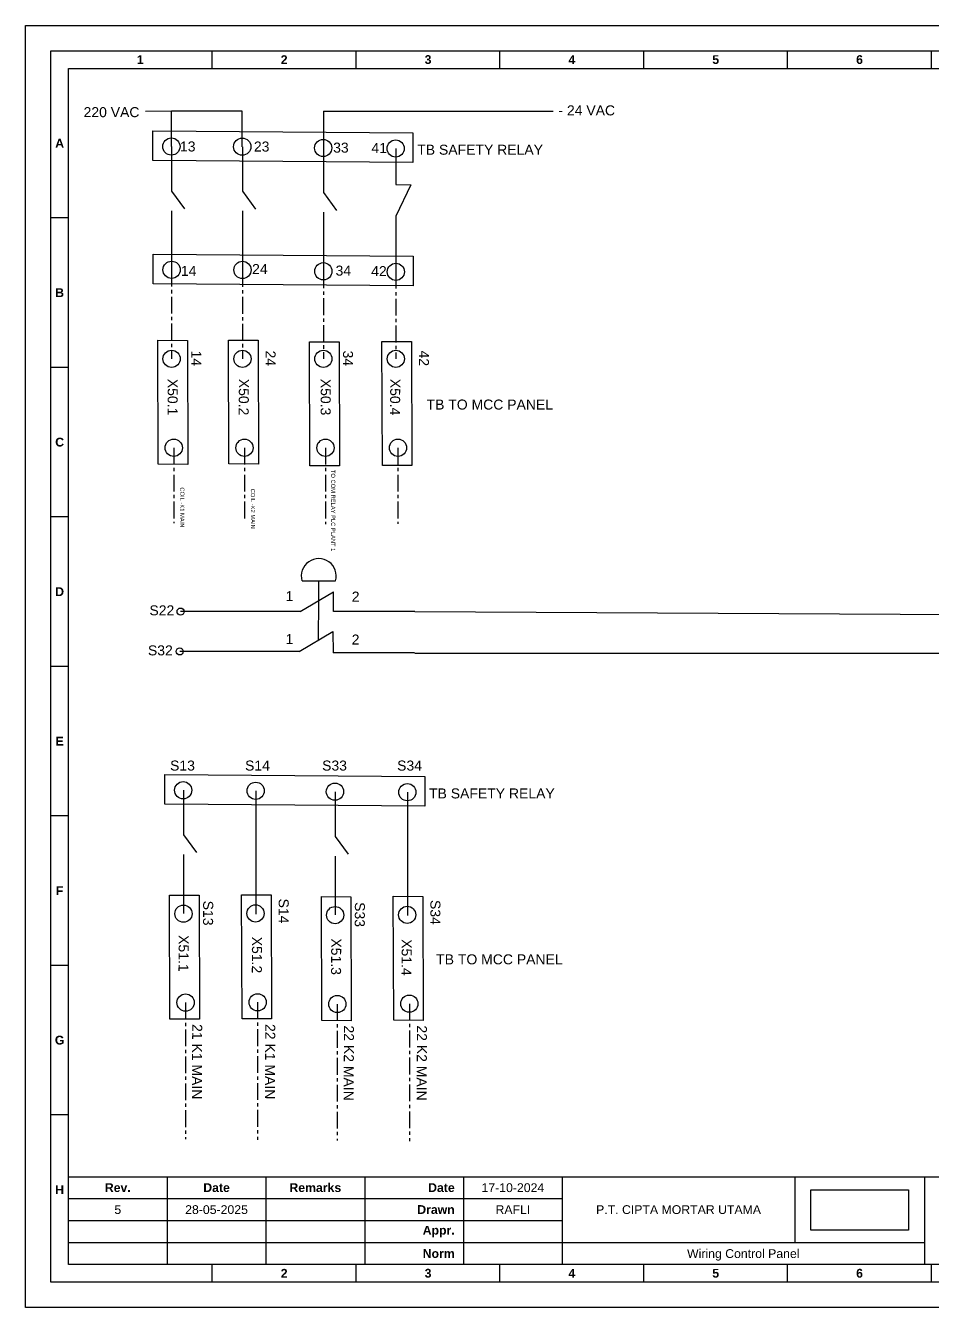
# Model space of a CAD drawing. Header units: millimetres. Extents: x 1834 to 2105, y 2481 to 3094.
# Drawn here: x 1834.9 to 1969.7, y 2481.1 to 2671.6 of the extents above; entities that cross this region are included whole.
import ezdxf
from ezdxf.enums import TextEntityAlignment as Align

# ---------------------------------------------------------------- set-up
doc = ezdxf.new("R2010")
doc.units = ezdxf.units.MM
doc.linetypes.add('CENTERX2', pattern=[4, 2.5, -0.5, 0.5, -0.5])
doc.styles.add('Bold', font='ariblk.ttf', dxfattribs={"height": 25.4})
doc.styles.get("Standard").update_dxf_attribs({"font": 'arial.ttf'})
picture_1 = doc.add_image_def('image1.png', size_in_pixel=(2048, 847))

# ---------------------------------------------------------------- blocks, each defined once
blk = doc.blocks.new('KOP MU PROJECT')
at = {"color": 6, "ltscale": 50}
for p, q in [((27.74, 184.05), (27.74, 186.66)), ((49.13, 184.05), (49.13, 186.66)), ((70.51, 184.05), (70.51, 186.66)), ((91.89, 184.05), (91.89, 186.66)), ((113.27, 184.05), (113.27, 186.66)), ((134.66, 184.05), (134.66, 186.66)), ((6.36, 161.84), (3.75, 161.84)), ((6.36, 139.63), (3.75, 139.63)), ((6.36, 117.42), (3.75, 117.42)), ((6.36, 95.22), (3.75, 95.22)), ((6.36, 73.01), (3.75, 73.01)), ((6.36, 50.8), (3.75, 50.8)), ((6.36, 28.59), (3.75, 28.59)), ((27.74, 3.75), (27.74, 6.36)), ((49.13, 3.75), (49.13, 6.36)), ((70.51, 3.75), (70.51, 6.36)), ((91.89, 3.75), (91.89, 6.36)), ((113.27, 3.75), (113.27, 6.36)), ((134.66, 3.75), (134.66, 6.36))]:
    blk.add_line(p, q, dxfattribs=at)
at = {"ltscale": 50}
for p, q in [((6.36, 19.41), (262.98, 19.41)), ((21.04, 19.41), (21.04, 6.36)), ((35.72, 19.41), (35.72, 6.36)), ((50.41, 19.41), (50.41, 6.36)), ((65.09, 19.41), (65.09, 6.36)), ((79.77, 19.41), (79.77, 6.36)), ((114.35, 19.41), (114.35, 9.62)), ((133.6, 19.41), (133.6, 6.36)), ((6.36, 16.15), (79.77, 16.15)), ((6.36, 12.89), (79.77, 12.89)), ((6.36, 9.62), (133.6, 9.62))]:
    blk.add_line(p, q, dxfattribs=at)
at = {"color": 1, "ltscale": 50}
blk.add_lwpolyline([(269.34, 0), (0, 0), (0, 190.41), (269.34, 190.41)], close=True, dxfattribs=at)
at = {"color": 6, "ltscale": 50}
for points in [[(265.59, 3.75), (3.75, 3.75), (3.75, 186.66), (265.59, 186.66)], [(262.98, 6.36), (6.36, 6.36), (6.36, 184.05), (262.98, 184.05)]]:
    blk.add_lwpolyline(points, close=True, dxfattribs=at)
at = {"ltscale": 50, "char_height": 1.305, "attachment_point": 4}
for s, width, heights, insert in [('\\pxqc;{\\fArial|b1|i0|c0|p34;1}', 21.3825, [2.51], (6.36, 185.36)), ('\\pxqc;{\\fArial|b1|i0|c0|p34;2}', 21.3825, [2.51], (27.74, 185.36)), ('\\pxqc;{\\fArial|b1|i0|c0|p34;3}', 21.3825, [2.51], (49.13, 185.36)), ('\\pxqc;{\\fArial|b1|i0|c0|p34;4}', 21.3825, [2.51], (70.51, 185.36)), ('\\pxqc;{\\fArial|b1|i0|c0|p34;5}', 21.3825, [2.51], (91.89, 185.36)), ('\\pxqc;{\\fArial|b1|i0|c0|p34;6}', 21.3825, [2.51], (113.27, 185.36)), ('\\pxqc;{\\fArial|b1|i0|c0|p34;A}', 2.61, [2.51], (3.75, 172.95)), ('\\pxqc;{\\fArial|b1|i0|c0|p34;B}', 2.61, [2.51], (3.75, 150.74)), ('\\pxqc;{\\fArial|b1|i0|c0|p34;C}', 2.61, [2.51], (3.75, 128.53)), ('\\pxqc;{\\fArial|b1|i0|c0|p34;D}', 2.61, [2.51], (3.75, 106.32)), ('\\pxqc;{\\fArial|b1|i0|c0|p34;E}', 2.61, [2.51], (3.75, 84.11)), ('\\pxqc;{\\fArial|b1|i0|c0|p34;F}', 2.61, [2.51], (3.75, 61.9)), ('\\pxqc;{\\fArial|b1|i0|c0|p34;G}', 2.61, [2.51], (3.75, 39.69)), ('\\pxqc;{\\fArial|b1|i0|c0|p34;H}', 2.61, [2.51], (3.75, 17.47)), ('\\pxqc;{\\fArial|b1|i0|c0|p34;Rev.}', 14.6811, [2.88], (6.36, 17.78)), ('\\pxqc;{\\fArial|b1|i0|c0|p34;Date}', 14.6811, [2.88], (21.04, 17.78)), ('\\pxqc;{\\fArial|b1|i0|c0|p34;Remarks}', 14.6811, [2.88], (35.72, 17.78)), ('\\pxqr;{\\fArial|b1|i0|c0|p34;Date}', 13.3761, [2.88], (50.41, 17.78)), ('\\pxqr;{\\fArial|b1|i0|c0|p34;Drawn}', 13.3761, [2.88], (50.41, 14.52)), ('\\pxqr;{\\fArial|b1|i0|c0|p34;Appr.}', 13.3761, [2.88], (50.41, 11.26)), ('\\pxqr;{\\fArial|b1|i0|c0|p34;Norm}', 13.3761, [2.88], (50.41, 7.99)), ('\\pxqc;{\\fArial|b1|i0|c0|p34;2}', 21.3825, [2.51], (27.74, 5.06)), ('\\pxqc;{\\fArial|b1|i0|c0|p34;3}', 21.3825, [2.51], (49.13, 5.06)), ('\\pxqc;{\\fArial|b1|i0|c0|p34;5}', 21.3825, [2.51], (91.89, 5.06)), ('\\pxqc;{\\fArial|b1|i0|c0|p34;6}', 21.3825, [2.51], (113.27, 5.06)), ('\\pxqc;{\\fArial|b1|i0|c0|p34;4}', 21.3825, [2.51], (70.51, 5.06))]:
    blk.add_mtext_dynamic_manual_height_columns(s, width=width, gutter_width=0.0326, heights=heights, dxfattribs=dict(at, insert=insert))
at = {"ltscale": 50}
for tag, p in [('DATECREATED', (72.43, 17.78)), ('REV', (13.7, 14.52)), ('REVDATE', (28.38, 14.52)), ('REMARKS', (43.06, 14.52)), ('DRAWN', (72.43, 14.52)), ('COMPANY', (97.06, 14.52)), ('PROJECT', (219.62, 12.89)), ('APPR', (72.43, 11.26)), ('DESCRIPTION', (162.27, 10.03)), ('NORM', (72.43, 7.99)), ('DRAWINGCATEGORY', (106.68, 7.99))]:
    blk.add_attdef(tag, text='', height=1.3, dxfattribs=at).set_placement(p, align=Align.MIDDLE_CENTER)
at = {"ltscale": 50, "style": 'Bold'}
blk.add_attdef('TITLE', text='', height=1.96, dxfattribs=at).set_placement((162.27, 12.89), align=Align.MIDDLE_CENTER)
at = {"ltscale": 50}
for tag, p in [('SHEETNUMBER', (249.61, 11.26)), ('TOTALSHEET', (249.61, 7.99))]:
    blk.add_attdef(tag, text='', height=1.3, dxfattribs=at).set_placement(p, align=Align.MIDDLE_LEFT)
image = blk.add_image(picture_1, insert=(116.72, 11.48), size_in_units=(14.5, 6), dxfattribs=at)
image.dxf.flags = 15

msp = doc.modelspace()

# ---------------------------------------------------------------- linework, layer by layer
for p, q in [((1856.61, 2658.84), (1852.74, 2658.83)), ((1856.64, 2653.6), (1856.61, 2658.84)), ((1867.14, 2658.84), (1856.61, 2658.84)), ((1867.14, 2653.58), (1867.14, 2658.84)), ((1879.2, 2658.88), (1879.2, 2653.39)), ((1879.2, 2658.88), (1913.38, 2658.88)), ((1856.64, 2653.6), (1856.64, 2646.96)), ((1867.17, 2653.58), (1867.17, 2646.95)), ((1879.2, 2653.39), (1879.2, 2646.75)), ((1889.97, 2653.31), (1889.97, 2647.94)), ((1856.64, 2646.96), (1858.58, 2644.33)), ((1867.17, 2646.95), (1869.1, 2644.32)), ((1889.97, 2647.94), (1892.18, 2647.92)), ((1892.18, 2647.92), (1889.97, 2643.26)), ((1879.2, 2646.75), (1881.14, 2644.12)), ((1856.64, 2644.04), (1856.64, 2635.29)), ((1867.17, 2644.03), (1867.17, 2635.27)), ((1879.2, 2643.83), (1879.2, 2635.07)), ((1889.97, 2643.26), (1889.97, 2634.99)), ((1876.03, 2589.07), (1881.02, 2589.07)), ((1878.54, 2586.18), (1878.51, 2589.07)), ((1875.73, 2584.52), (1880.72, 2587.47)), ((1878.5, 2580.31), (1878.54, 2586.18)), ((1880.71, 2584.52), (1880.72, 2587.47)), ((1870.76, 2584.52), (1857.97, 2584.52)), ((1892.8, 2584.52), (2071.73, 2583.53)), ((1875.61, 2578.59), (1880.59, 2581.55)), ((1880.59, 2581.55), (1880.68, 2578.38)), ((1870.63, 2578.59), (1857.85, 2578.59)), ((1892.8, 2578.36), (2071.99, 2578.36)), ((1858.39, 2557.97), (1858.39, 2551.33)), ((1869.17, 2557.89), (1869.17, 2551.26)), ((1880.95, 2557.76), (1880.95, 2551.12)), ((1891.72, 2557.68), (1891.72, 2551.04)), ((1858.39, 2551.33), (1860.33, 2548.7)), ((1869.17, 2551.26), (1869.17, 2539.58)), ((1880.95, 2551.12), (1882.89, 2548.49)), ((1891.72, 2551.04), (1891.72, 2539.36)), ((1858.39, 2548.41), (1858.39, 2539.66)), ((1880.95, 2548.2), (1880.95, 2539.44))]:
    msp.add_line(p, q)
at = {"linetype": 'CENTERX2'}
for p, q in [((1856.64, 2635.29), (1856.64, 2622.06)), ((1867.17, 2635.27), (1867.17, 2622.06)), ((1879.2, 2635.07), (1879.2, 2622.06)), ((1889.97, 2634.99), (1889.97, 2622.06)), ((1856.96, 2608.85), (1856.96, 2597.67)), ((1867.47, 2608.85), (1867.47, 2597.95)), ((1879.51, 2608.85), (1879.51, 2597.48)), ((1890.29, 2608.85), (1890.29, 2597.57)), ((1858.72, 2526.43), (1858.72, 2506.14)), ((1869.43, 2526.47), (1869.43, 2506.06)), ((1881.27, 2526.21), (1881.27, 2505.92)), ((1891.98, 2526.26), (1891.98, 2505.84))]:
    msp.add_line(p, q, dxfattribs=at)
at = {"ltscale": 50}
for p, q in [((1875.73, 2584.52), (1870.76, 2584.52)), ((1892.8, 2584.52), (1880.71, 2584.52)), ((1875.61, 2578.59), (1870.63, 2578.59)), ((1892.77, 2578.38), (1880.68, 2578.38))]:
    msp.add_line(p, q, dxfattribs=at)
for points in [[(1853.86, 2655.93), (1892.51, 2655.64), (1892.51, 2651.24), (1853.86, 2651.53)], [(1853.89, 2637.61), (1892.54, 2637.33), (1892.54, 2632.93), (1853.89, 2633.21)], [(1858.98, 2624.79), (1859.04, 2606.37), (1854.65, 2606.39), (1854.58, 2624.82)], [(1869.5, 2624.84), (1869.56, 2606.41), (1865.16, 2606.44), (1865.1, 2624.86)], [(1881.54, 2624.58), (1881.6, 2606.16), (1877.2, 2606.18), (1877.14, 2624.6)], [(1892.31, 2624.63), (1892.37, 2606.2), (1887.97, 2606.22), (1887.91, 2624.65)], [(1855.61, 2560.3), (1894.26, 2560.01), (1894.26, 2555.61), (1855.61, 2555.9)], [(1860.74, 2542.37), (1860.8, 2523.94), (1856.4, 2523.96), (1856.34, 2542.39)], [(1871.45, 2542.41), (1871.51, 2523.99), (1867.11, 2524.01), (1867.05, 2542.43)], [(1883.29, 2542.15), (1883.35, 2523.73), (1878.96, 2523.75), (1878.9, 2542.18)], [(1894, 2542.2), (1894.06, 2523.77), (1889.67, 2523.8), (1889.6, 2542.22)]]:
    msp.add_lwpolyline(points, close=True)
for centre, radius in [((1856.61, 2653.6), 1.28), ((1867.14, 2653.58), 1.28), ((1879.17, 2653.39), 1.28), ((1889.94, 2653.31), 1.28), ((1856.64, 2635.29), 1.28), ((1867.17, 2635.27), 1.28), ((1879.2, 2635.07), 1.28), ((1889.97, 2634.99), 1.28), ((1856.64, 2622.06), 1.28), ((1867.17, 2622.06), 1.28), ((1879.2, 2622.06), 1.28), ((1889.97, 2622.06), 1.28), ((1856.96, 2608.85), 1.28), ((1867.47, 2608.85), 1.28), ((1879.51, 2608.85), 1.28), ((1890.29, 2608.85), 1.28), ((1857.97, 2584.52), 0.523), ((1857.85, 2578.59), 0.523), ((1858.36, 2557.97), 1.28), ((1869.14, 2557.89), 1.28), ((1880.92, 2557.76), 1.28), ((1891.69, 2557.68), 1.28), ((1858.4, 2539.63), 1.28), ((1869.11, 2539.67), 1.28), ((1880.95, 2539.42), 1.28), ((1891.66, 2539.46), 1.28), ((1858.72, 2526.43), 1.28), ((1869.43, 2526.47), 1.28), ((1881.27, 2526.21), 1.28), ((1891.98, 2526.26), 1.28)]:
    msp.add_circle(centre, radius)
msp.add_arc((1878.52, 2589.79), 2.6, 343.8983, 196.1017)

# ---------------------------------------------------------------- block references
ref = msp.add_blockref('KOP MU PROJECT', (1834.94, 2481.15))
ref.add_attrib('COMPANY', 'P.T. CIPTA MORTAR UTAMA', dxfattribs={"ltscale": 50, "height": 1.305}).set_placement((1932, 2495.67), align=Align.MIDDLE_CENTER)
ref.add_attrib('DRAWINGCATEGORY', 'Wiring Control Panel', dxfattribs={"ltscale": 50, "height": 1.305}).set_placement((1941.62, 2489.14), align=Align.MIDDLE_CENTER)
ref.add_attrib('DRAWN', 'RAFLI', dxfattribs={"ltscale": 50, "height": 1.305}).set_placement((1907.37, 2495.67), align=Align.MIDDLE_CENTER)
ref.add_attrib('DATECREATED', '17-10-2024', dxfattribs={"ltscale": 50, "height": 1.305}).set_placement((1907.37, 2498.93), align=Align.MIDDLE_CENTER)
ref.add_attrib('REVDATE', '28-05-2025', dxfattribs={"ltscale": 50, "height": 1.305}).set_placement((1863.32, 2495.67), align=Align.MIDDLE_CENTER)
ref.add_attrib('REV', '5', dxfattribs={"ltscale": 50, "height": 1.3}).set_placement((1848.64, 2495.67), align=Align.MIDDLE_CENTER)

# ---------------------------------------------------------------- texts
at = {"ltscale": 500}
for s, height, p in [('220 VAC', 1.486, (1847.71, 2658.71)), ('- 24 VAC', 1.486, (1918.35, 2658.97)), ('13', 1.486, (1859.04, 2653.61)), ('23', 1.486, (1870.03, 2653.6)), ('33', 1.486, (1881.81, 2653.44)), ('41', 1.486, (1887.5, 2653.39)), ('TB SAFETY RELAY', 1.4865, (1902.5, 2653.13)), ('14', 1.486, (1859.18, 2635.13)), ('24', 1.486, (1869.76, 2635.4)), ('34', 1.486, (1882.17, 2635.17)), ('42', 1.486, (1887.46, 2635.09)), ('TB TO MCC PANEL', 1.4865, (1903.94, 2615.27)), ('1', 1.49, (1874.17, 2586.81)), ('2', 1.49, (1884, 2586.74)), ('S22', 1.486, (1855.19, 2584.7)), ('1', 1.49, (1874.16, 2580.43)), ('2', 1.49, (1883.99, 2580.36)), ('S32', 1.486, (1854.97, 2578.75)), ('S13', 1.486, (1858.26, 2561.64)), ('S14', 1.486, (1869.41, 2561.64)), ('S33', 1.486, (1880.86, 2561.64)), ('S34', 1.486, (1892.01, 2561.64)), ('TB SAFETY RELAY', 1.4865, (1904.25, 2557.5)), ('TB TO MCC PANEL', 1.4865, (1905.37, 2532.85))]:
    msp.add_text(s, height=height, dxfattribs=at).set_placement(p, align=Align.MIDDLE_CENTER)
for s, height, rotation, p in [('14', 1.486, 269.6981, (1860.31, 2622.14)), ('24', 1.486, 269.6981, (1871.35, 2622.14)), ('34', 1.486, 269.6981, (1882.86, 2622.14)), ('42', 1.486, 269.6981, (1894.16, 2622.14)), ('X50.1', 1.486, 269.6981, (1856.8, 2616.38)), ('X50.2', 1.486, 269.6981, (1867.37, 2616.38)), ('X50.3', 1.486, 269.6981, (1879.55, 2616.38)), ('X50.4', 1.486, 269.6981, (1889.87, 2616.38)), ('TO COM RELAY PLC PLANT 1', 0.6135, 269.9999, (1880.66, 2599.51)), ('COIL -K1 MAIN ', 0.6135, 269.9999, (1858.23, 2599.87)), ('COIL -K2 MAIN', 0.6135, 269.9999, (1868.73, 2599.79)), ('S13', 1.486, 269.6981, (1862.07, 2539.72)), ('S14', 1.486, 269.6981, (1873.3, 2540.03)), ('S33', 1.486, 269.6981, (1884.62, 2539.5)), ('S34', 1.486, 269.6981, (1895.85, 2539.82)), ('X51.1', 1.486, 269.6981, (1858.42, 2533.74)), ('X51.2', 1.486, 269.6981, (1869.32, 2533.5)), ('X51.3', 1.486, 269.6981, (1881.1, 2533.25)), ('X51.4', 1.486, 269.6981, (1891.57, 2533.13)), ('21 K1 MAIN', 1.486, 269.6981, (1860.42, 2517.64)), ('22 K1 MAIN', 1.486, 269.6981, (1871.28, 2517.65)), ('22 K2 MAIN', 1.486, 269.6981, (1882.98, 2517.43)), ('22 K2 MAIN', 1.486, 269.6981, (1893.83, 2517.44))]:
    msp.add_text(s, height=height, rotation=rotation, dxfattribs=at).set_placement(p, align=Align.MIDDLE_CENTER)

doc.saveas('drawing.dxf')
